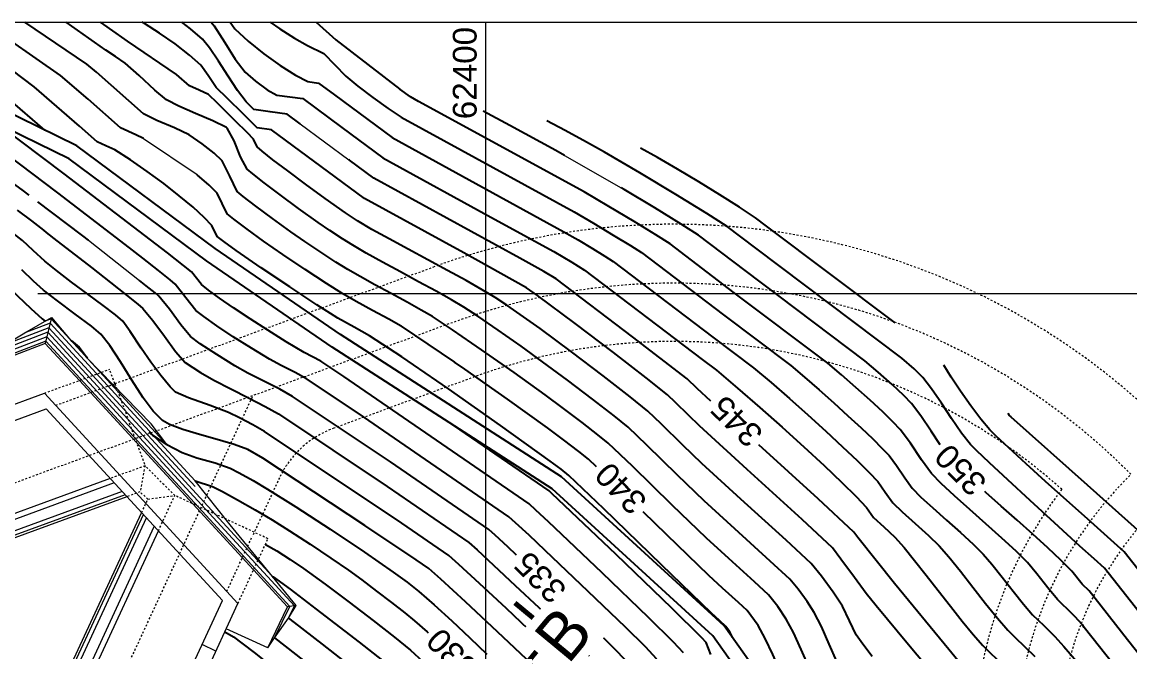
# Model space of a CAD drawing. Extents: x 62344 to 62624, y 108620 to 109406.
# Drawn here: x 62375.6 to 62433.9, y 108878.7 to 108911.8 of the extents above; entities that cross this region are included whole.
import ezdxf
from ezdxf.enums import TextEntityAlignment as Align

# ---------------------------------------------------------------- set-up
doc = ezdxf.new("R2018")
doc.units = 0
doc.header["$LTSCALE"] = 0.039369
doc.header["$MEASUREMENT"] = 0
for name, pattern in [('NASCOSTA', [9.525, 6.35, -3.175]), ('TRATTEGGIATA', [0.75, 0.5, -0.25]), ('TRATTOPUNTO2', [0.5, 0.25, -0.125, 0, -0.125])]:
    doc.linetypes.add(name, pattern=pattern)
for name, color, linetype in [('coordinate', 2, 'Continuous'), ('curve livello 1m', 2, 'Continuous'), ('curve livello 5m', 7, 'Continuous'), ('curve livello di scavo 1 m', 2, 'Continuous'), ('LIN010CO', 50, 'Continuous'), ('LIN010TR', 2, 'NASCOSTA'), ('LIN018CO', 6, 'Continuous'), ('LIN025CO', 7, 'Continuous'), ('sezioni', 7, 'Continuous'), ('Strade', 7, 'Continuous'), ('TEXT018', 143, 'Continuous'), ('TEXT050', 3, 'Continuous')]:
    doc.layers.add(name, color=color, linetype=linetype)
doc.layers.add('LIN070CO', color=4, linetype='Continuous', lineweight=70)
doc.styles.add('ARIAL', font='arial.ttf')

# ---------------------------------------------------------------- blocks, each defined once
blk = doc.blocks.new('*U37')
at = {"layer": 'LIN070CO'}
for p, q in [((3.379, 0.59), (3.392, 0.09)), ((-3.827, -0.102), (-3.841, 0.398)), ((3.392, 0.09), (1.893, 0.05)), ((-2.328, -0.062), (-3.827, -0.102))]:
    blk.add_line(p, q, dxfattribs=at)
at = {"layer": 'TEXT018', "lineweight": 30}
blk.add_attdef('RIF2', text='', height=0.18, rotation=1.5258, dxfattribs=at).set_placement((3.246, -0.064), align=Align.TOP_RIGHT)
blk.add_attdef('RIF1', text='', height=0.18, rotation=1.5258, dxfattribs=at).set_placement((-3.674, -0.248), align=Align.TOP_LEFT)
at = {"layer": 'TEXT050', "lineweight": 30}
blk.add_attdef('SEZ2', text='', height=0.4, rotation=1.5258, dxfattribs=at).set_placement((3.238, 0.236), align=Align.BOTTOM_RIGHT)
blk.add_attdef('SEZ1', text='', height=0.4, rotation=1.5258, dxfattribs=at).set_placement((-3.682, 0.052), align=Align.BOTTOM_LEFT)

msp = doc.modelspace()

# ---------------------------------------------------------------- linework, layer by layer
at = {"layer": 'coordinate', "linetype": 'Continuous', "lineweight": 0}
for p, q in [((62399.99999, 108911.77057), (62399.99999, 108767.81839)), ((62376.47683, 108897.50002), (62480.2144, 108897.50002))]:
    msp.add_line(p, q, dxfattribs=at)
at = {"layer": 'curve livello 1m', "flags": 128}
for points in [[(62376.27841, 108908.37722), (62371.78234, 108911.77057)], [(62379.05363, 108909.56916), (62375.78128, 108911.77057)], [(62380.04373, 108910.30044), (62377.96633, 108911.77057)], [(62380.59473, 108911.18771), (62379.76015, 108911.77057)], [(62423.67255, 108877.30888), (62422.21456, 108879.04785), (62420.51334, 108881.09886), (62419.99385, 108881.73906), (62419.37627, 108882.57634), (62418.67002, 108883.55424), (62418.2256, 108884.14388), (62416.6311, 108885.63022), (62413.73578, 108888.26032), (62411.24241, 108890.5498), (62410.65342, 108891.11835), (62409.9745, 108891.78095), (62409.55975, 108892.17658), (62408.44489, 108893.08071), (62406.72244, 108894.41641), (62404.71235, 108895.9387), (62402.73453, 108897.40262), (62402.15577, 108897.80447), (62398.85563, 108899.63891), (62393.63613, 108902.50108), (62393.23284, 108902.79969), (62388.75579, 108906.11487), (62387.98795, 108906.22049), (62387.68951, 108906.52173), (62387.26438, 108906.95396), (62386.44431, 108907.75082), (62385.84292, 108908.33883), (62385.41716, 108908.95845), (62385.03063, 108909.50818), (62384.44075, 108910.03871), (62383.69157, 108910.62272), (62382.87103, 108911.1985), (62382.06703, 108911.70438), (62381.94333, 108911.77057)], [(62385.58477, 108911.77057), (62385.73627, 108911.57623), (62386.29014, 108910.69967), (62386.84592, 108909.81907), (62387.37347, 108909.13753), (62387.37347, 108909.13753), (62387.90618, 108908.66533), (62388.51738, 108908.22104), (62389.0237, 108907.93794), (62389.0237, 108907.93794), (62389.71065, 108907.84375), (62390.39513, 108907.74929), (62390.39513, 108907.74929), (62392.4469, 108906.22999), (62394.59979, 108904.63589), (62400.46378, 108901.42032), (62403.58409, 108899.71512), (62404.52258, 108899.16005), (62405.20015, 108898.73713), (62405.20015, 108898.73713), (62411.37405, 108894.04469), (62412.136, 108893.47086), (62413.24372, 108892.53547), (62414.40849, 108891.52543), (62415.58417, 108890.48297), (62416.72462, 108889.45034), (62417.7837, 108888.46977), (62418.71525, 108887.58349), (62419.47314, 108886.83374), (62420.01123, 108886.26275), (62420.01123, 108886.26275), (62420.37943, 108885.74372), (62420.92173, 108885.23783), (62421.50619, 108884.69801), (62421.50619, 108884.69801), (62421.98635, 108884.15344), (62422.54224, 108883.47635), (62423.14991, 108882.70909), (62423.78541, 108881.89403), (62424.42481, 108881.07353), (62425.04416, 108880.28996), (62425.61952, 108879.58566), (62426.12694, 108879.003), (62426.12694, 108879.003), (62426.29556, 108878.84001), (62427.80789, 108877.36442)], [(62386.572, 108911.77057), (62386.82658, 108911.42584), (62386.82658, 108911.42584), (62387.52223, 108910.77829), (62388.34464, 108910.10952), (62389.20196, 108909.48632), (62390.00234, 108908.97543), (62390.65392, 108908.64365), (62390.65392, 108908.64365), (62391.2148, 108908.5665), (62392.05393, 108907.94515), (62395.08162, 108905.70329), (62399.1335, 108903.48141), (62404.11668, 108900.75818), (62404.85767, 108900.32518), (62405.61547, 108899.87173), (62406.26909, 108899.47103), (62406.69755, 108899.19631), (62406.69755, 108899.19631), (62411.93856, 108895.21291), (62414.08337, 108893.59765), (62415.00056, 108892.82314), (62415.965, 108891.98683), (62416.93846, 108891.12367), (62417.88276, 108890.26865), (62418.75967, 108889.45674), (62419.531, 108888.7229), (62420.15853, 108888.1021), (62420.60407, 108887.62932), (62420.60407, 108887.62932), (62421.00019, 108887.07132), (62421.39842, 108886.50958), (62421.39842, 108886.50958), (62421.8868, 108886.02755), (62422.56838, 108885.41818), (62423.2727, 108884.79051), (62423.82929, 108884.25359), (62423.82929, 108884.25359), (62424.34262, 108883.66272), (62424.94988, 108882.9077), (62425.6068, 108882.06682), (62426.26912, 108881.2184), (62426.89258, 108880.44074), (62427.43292, 108879.81216), (62427.43292, 108879.81216), (62427.81049, 108879.44721), (62428.8616, 108878.42163)], [(62388.67509, 108911.77057), (62389.17814, 108911.41932), (62389.9586, 108910.92244), (62390.64026, 108910.54434)], [(62391.09759, 108911.77057), (62392.12301, 108910.84793), (62395.49001, 108908.24926)], [(62420.31818, 108878.43625), (62419.81307, 108879.08174), (62419.46951, 108879.56535), (62419.11749, 108880.30121), (62418.74953, 108881.08099), (62418.26488, 108881.81554), (62417.65566, 108882.64408), (62417.10464, 108883.31805), (62415.79436, 108884.53945), (62413.41514, 108886.70073), (62411.36622, 108888.58209), (62410.37075, 108889.54302), (62409.22329, 108890.6629), (62408.52231, 108891.33156), (62407.59828, 108892.08093), (62406.17067, 108893.18799), (62404.50465, 108894.44971), (62402.86539, 108895.66305), (62401.98847, 108896.29042), (62401.11458, 108896.89719), (62400.50588, 108897.30133), (62399.82219, 108897.70744), (62398.97005, 108898.18586), (62398.00225, 108898.7142), (62396.97153, 108899.27006), (62395.93067, 108899.83105), (62394.93242, 108900.37477), (62394.02954, 108900.87884), (62393.27481, 108901.32085), (62392.63919, 108901.74281), (62391.57381, 108902.50268), (62390.5394, 108903.25477), (62389.60037, 108903.95078), (62388.82118, 108904.54243), (62388.26624, 108904.98142), (62387.99999, 108905.21949), (62387.80719, 108905.6148), (62387.4886, 108905.94462), (62386.84278, 108906.59242), (62385.91141, 108907.50944), (62385.43912, 108907.95995), (62384.94552, 108908.18962), (62384.43665, 108908.4238), (62383.7639, 108909.02002), (62381.17927, 108910.77752), (62380.59473, 108911.18771)], [(62418.46026, 108878.16983), (62418.05881, 108879.07251), (62417.64884, 108879.99867), (62417.27175, 108880.74043), (62416.89223, 108881.31564), (62416.41517, 108881.96445), (62415.98367, 108882.49222), (62414.95762, 108883.44868), (62413.0945, 108885.14113), (62411.49003, 108886.61439), (62410.08809, 108887.96769), (62408.47209, 108889.54486), (62407.48487, 108890.48655), (62406.75168, 108891.08116), (62405.61891, 108891.95958), (62404.29696, 108892.96072), (62402.99625, 108893.92347), (62401.85966, 108894.74003), (62400.66137, 108895.58117), (62399.59546, 108896.31214), (62398.85598, 108896.79819), (62398.2129, 108897.17818), (62397.40011, 108897.63107), (62396.48121, 108898.12985), (62395.5198, 108898.64755), (62394.57949, 108899.15716), (62393.72388, 108899.63168), (62393.01657, 108900.04413), (62392.48678, 108900.38141), (62391.8146, 108900.82763), (62391.20168, 108901.24894), (62390.17592, 108901.98199), (62389.20089, 108902.69486), (62388.36603, 108903.32052), (62387.7608, 108903.79192), (62387.47463, 108904.04204), (62387.1179, 108904.70031), (62386.78409, 108905.52681), (62386.42548, 108906.19327), (62386.37822, 108906.23006), (62385.66147, 108906.59063), (62384.76385, 108906.97195), (62383.88549, 108907.3469), (62383.2265, 108907.68837), (62382.62549, 108908.19638), (62381.79043, 108908.96948), (62381.05543, 108909.6125), (62380.55785, 108909.96863), (62380.04373, 108910.30044)], [(62390.64026, 108910.54434), (62391.50176, 108910.12333), (62392.65518, 108908.92413)], [(62417.00013, 108877.8438), (62416.57882, 108878.80569), (62416.1705, 108879.68917), (62415.79398, 108880.39987), (62415.34948, 108881.05242), (62414.86271, 108881.6664), (62414.12088, 108882.3579), (62412.77386, 108883.58153), (62411.61385, 108884.64669), (62409.80542, 108886.39236), (62407.72088, 108888.42681), (62406.44742, 108889.64154), (62405.90507, 108890.08138), (62405.06714, 108890.73117), (62404.08927, 108891.47173), (62403.1271, 108892.1839), (62401.50167, 108893.35166), (62399.78799, 108894.55458), (62398.26361, 108895.59994), (62397.20609, 108896.29505), (62396.62075, 108896.63867), (62395.87046, 108897.0532), (62395.03215, 108897.50599), (62394.18274, 108897.96439), (62393.39916, 108898.39575), (62392.75833, 108898.76741), (62392.13783, 108899.15926), (62391.3384, 108899.68326), (62390.50039, 108900.24626), (62389.76417, 108900.75507), (62388.79912, 108901.44673), (62387.92032, 108902.09479), (62387.25972, 108902.60037), (62386.94927, 108902.8646), (62386.55388, 108903.67349), (62386.15688, 108904.48934), (62385.74323, 108904.88259), (62385.10091, 108905.38267), (62384.42263, 108905.83956), (62383.65477, 108906.21114), (62382.73196, 108906.59864), (62382.01635, 108906.95295), (62379.55629, 108909.1332), (62379.05363, 108909.56916)], [(62392.65518, 108908.92413), (62393.29349, 108908.40843), (62394.08186, 108907.81034), (62394.88396, 108907.23078), (62395.56346, 108906.7707), (62395.56346, 108906.7707), (62397.80321, 108905.54251), (62404.64928, 108901.80124), (62405.66727, 108901.20637), (62406.70836, 108900.5834), (62407.60632, 108900.03292), (62408.19496, 108899.65549), (62408.19496, 108899.65549), (62412.50308, 108896.38114), (62416.03074, 108893.72443), (62416.75741, 108893.11081), (62417.5215, 108892.44823), (62418.29275, 108891.76437), (62419.04089, 108891.08697), (62419.73564, 108890.44371), (62420.34675, 108889.86231), (62420.84392, 108889.37047), (62421.19691, 108888.9959), (62421.19691, 108888.9959), (62421.58908, 108888.46468), (62422.02235, 108887.81177), (62422.41742, 108887.27544), (62422.41742, 108887.27544), (62422.87175, 108886.8117), (62423.49682, 108886.23618), (62424.21503, 108885.59853), (62424.94876, 108884.94838), (62425.62041, 108884.33538), (62426.15238, 108883.80917), (62426.15238, 108883.80917), (62426.60363, 108883.28431), (62427.1428, 108882.60598), (62427.715, 108881.87128), (62428.26533, 108881.17736), (62428.7389, 108880.62132), (62428.7389, 108880.62132), (62429.32542, 108880.05441), (62429.91531, 108879.47884), (62430.38454, 108878.95546), (62431.04553, 108878.19091)], [(62412.97832, 108879.42546), (62412.83842, 108879.71874), (62412.62077, 108880.01475), (62412.2961, 108880.31389), (62411.86147, 108880.71128), (62409.24009, 108883.2417), (62406.21846, 108886.19072), (62404.37254, 108887.95151), (62403.9636, 108888.27434), (62403.38882, 108888.70475), (62400.78568, 108890.57492), (62398.04122, 108892.50139), (62395.59993, 108894.17555), (62393.9063, 108895.28877), (62393.09277, 108895.74193), (62392.24186, 108896.21398), (62391.13257, 108896.91448), (62389.70341, 108897.85125), (62388.2053, 108898.85772), (62386.88914, 108899.76734), (62386.24027, 108900.2388), (62385.89855, 108900.50971), (62385.6197, 108901.08147), (62385.21639, 108901.51102), (62384.62981, 108902.04474), (62383.90462, 108902.64785), (62383.08552, 108903.28558), (62382.21717, 108903.92312), (62381.34426, 108904.5257), (62380.51146, 108905.05854), (62380.04258, 108905.27402), (62379.59606, 108905.4821), (62378.6602, 108906.31151), (62376.27841, 108908.37722)], [(62434.93013, 108875.55202), (62431.45846, 108879.95973), (62431.35832, 108880.08577), (62430.96903, 108880.53605), (62430.84035, 108880.6616), (62430.04488, 108881.43047), (62429.53804, 108882.0429), (62428.9635, 108882.7786), (62428.47548, 108883.36474), (62427.87427, 108883.96453), (62427.12362, 108884.65738), (62426.28947, 108885.40111), (62425.43773, 108886.15354), (62424.63435, 108886.8725), (62423.94527, 108887.51581), (62423.43641, 108888.0413), (62422.90341, 108888.7649), (62422.31885, 108889.64577), (62421.78975, 108890.36247), (62421.41776, 108890.75119), (62420.86987, 108891.28161), (62420.19902, 108891.90528), (62419.45815, 108892.57374), (62418.70021, 108893.23854), (62417.97812, 108893.85122), (62413.06759, 108897.54936), (62409.69237, 108900.11467), (62408.94355, 108900.5948), (62407.80125, 108901.29508), (62406.47687, 108902.08757), (62405.18187, 108902.8443), (62396.47293, 108907.60361), (62396.04529, 108907.8381), (62395.49001, 108908.24926)], [(62376.83671, 108906.09358), (62374.8908, 108907.78126)], [(62434.34526, 108880.76883), (62432.5267, 108883.07379), (62431.97738, 108883.56588), (62431.23151, 108884.23007), (62429.89833, 108885.44763), (62428.608, 108886.63331), (62427.44048, 108887.7129), (62426.47574, 108888.61218), (62425.79372, 108889.25696), (62425.4744, 108889.57302), (62425.00755, 108890.17594), (62424.48916, 108890.93503), (62423.95428, 108891.74492), (62423.43802, 108892.50025), (62422.97543, 108893.09562), (62422.51529, 108893.5419), (62421.87286, 108894.1048), (62414.19661, 108899.88581), (62412.68718, 108901.03304), (62411.61802, 108901.71857), (62409.98702, 108902.71843), (62408.09607, 108903.84995), (62406.24705, 108904.93043), (62405.29967, 108905.4626), (62404.17795, 108906.07561), (62403.21841, 108906.58554)], [(62410.39134, 108878.61939), (62409.87943, 108879.17809), (62408.55961, 108880.47638), (62406.12366, 108882.81906), (62403.30235, 108885.5033), (62402.64095, 108886.12404), (62402.28067, 108886.45399), (62392.54546, 108893.13975), (62391.33735, 108893.94593), (62390.46992, 108894.40408), (62389.52677, 108894.97436), (62388.56191, 108895.57705), (62387.62261, 108896.18086), (62386.75613, 108896.7545), (62386.00973, 108897.26668), (62385.43068, 108897.68611), (62385.06624, 108897.98151), (62384.54616, 108898.6459), (62384.12673, 108898.98373), (62383.29063, 108899.63983), (62377.85529, 108903.80169), (62374.42932, 108906.38207)], [(62408.99979, 108878.29144), (62408.39917, 108878.93858), (62407.34232, 108879.9782), (62405.39171, 108881.85412), (62403.13252, 108884.00355), (62402.28372, 108884.80214), (62401.57855, 108885.45831), (62401.22857, 108885.77522), (62393.30726, 108891.21526), (62390.59647, 108893.02417), (62389.99059, 108893.35127), (62389.26206, 108893.72226), (62388.65013, 108894.05219), (62387.69816, 108894.63177), (62386.74226, 108895.23929), (62385.87532, 108895.81323), (62385.19022, 108896.29212), (62384.77985, 108896.61445), (62384.24861, 108897.28818), (62383.69075, 108898.00575), (62383.42228, 108898.22738), (62382.81242, 108898.7132), (62381.98443, 108899.36563), (62381.06155, 108900.08713), (62377.52535, 108902.79481), (62374.18564, 108905.31022)], [(62421.5267, 108895.95885), (62414.76113, 108901.05403), (62414.18459, 108901.49222), (62413.33776, 108902.05017), (62412.31507, 108902.69636), (62411.20043, 108903.38), (62410.07773, 108904.05033), (62409.03087, 108904.65658), (62408.14376, 108905.14796)], [(62375.37945, 108901.89361), (62376.13656, 108901.331), (62376.75973, 108900.84379), (62376.75973, 108900.84379), (62376.90163, 108900.71162), (62377.47623, 108900.27032), (62378.23032, 108899.69379), (62378.23032, 108899.69379), (62379.28908, 108898.86656), (62380.28342, 108898.08488), (62381.12333, 108897.41997), (62381.71883, 108896.94308), (62381.97994, 108896.72545), (62381.97994, 108896.72545), (62382.51854, 108896.08268), (62383.12072, 108895.25806), (62383.70928, 108894.45585), (62384.20707, 108893.88033), (62384.20707, 108893.88033), (62385.01055, 108893.34839), (62385.727, 108892.9514), (62386.60462, 108892.49743), (62387.53442, 108892.02519), (62388.40745, 108891.57337), (62389.11471, 108891.18066), (62389.11471, 108891.18066), (62394.83084, 108887.36628), (62399.12435, 108884.41767), (62399.55003, 108884.03582), (62400.41799, 108883.23292), (62401.55626, 108882.16899), (62402.79287, 108881.00403), (62402.79287, 108881.00403), (62403.92781, 108879.92423), (62404.90773, 108878.98184), (62405.43866, 108878.45957)], [(62371.31277, 108900.70944), (62372.0095, 108900.25461), (62372.8089, 108899.69076), (62373.47116, 108899.18706), (62373.47116, 108899.18706), (62373.99911, 108898.72093), (62374.67165, 108898.08462), (62375.40288, 108897.38081), (62376.10691, 108896.71221), (62376.69781, 108896.1815), (62376.69781, 108896.1815), (62376.85521, 108896.06004)], [(62403.9584, 108878.22006), (62403.4622, 108878.70389), (62402.62305, 108879.50428), (62401.08903, 108880.9494), (62399.677, 108882.26921), (62398.6003, 108883.26521), (62398.07224, 108883.73889), (62395.59263, 108885.44179), (62388.37384, 108890.2589), (62387.76373, 108890.6035), (62387.06716, 108890.97142), (62386.4931, 108891.25227), (62385.5193, 108891.62727), (62384.37969, 108892.03292), (62383.70315, 108892.31501), (62383.4225, 108892.61187), (62382.9398, 108893.19692), (62382.39987, 108893.89464), (62381.89204, 108894.63997), (62381.32008, 108895.51715), (62380.93627, 108896.05885), (62380.55853, 108896.38477), (62379.90982, 108896.88148), (62379.10157, 108897.48026), (62378.24518, 108898.11236), (62377.45208, 108898.70905), (62376.83369, 108899.20158), (62376.23078, 108899.76486), (62375.66354, 108900.29155), (62375.03047, 108900.78346)], [(62402.45323, 108878.00452), (62400.62179, 108879.72982), (62398.93602, 108881.3055), (62397.65057, 108882.4946), (62397.02014, 108883.06012), (62396.35442, 108883.5173), (62393.65229, 108885.32044), (62388.30172, 108888.85884), (62387.50568, 108889.3046), (62386.78599, 108889.56774), (62385.89877, 108889.8349), (62384.95997, 108890.1025), (62384.08554, 108890.36693), (62383.39143, 108890.6246), (62383.02471, 108890.84018), (62382.5332, 108891.31618), (62382.00714, 108892.03349), (62381.41539, 108892.95083), (62380.81202, 108893.91563), (62380.2511, 108894.77534), (62379.78671, 108895.37737), (62379.28953, 108895.78768), (62378.43572, 108896.42404), (62377.50216, 108897.1156), (62376.76575, 108897.69154), (62376.24817, 108898.16093), (62375.63304, 108898.74979)], [(62378.21769, 108895.03206), (62378.63716, 108894.69589), (62378.63716, 108894.69589), (62379.02085, 108894.18312), (62379.06307, 108894.11683)], [(62378.23005, 108895.02216), (62378.63716, 108894.69589), (62378.63716, 108894.69589), (62379.02085, 108894.18312), (62379.06307, 108894.11683)], [(62434.72637, 108882.444), (62433.54793, 108883.93764), (62431.79661, 108885.50652), (62429.41865, 108887.62406), (62428.40817, 108888.54833), (62427.49238, 108889.39373), (62426.80842, 108890.033), (62426.49339, 108890.33888), (62426.02685, 108890.90731), (62425.49454, 108891.61306), (62424.95434, 108892.37454), (62424.46414, 108893.11015), (62424.0818, 108893.73832)], [(62427.43538, 108891.21329), (62427.51239, 108891.10474), (62427.6058, 108891.01805), (62431.61584, 108887.44717), (62434.56915, 108884.8015)], [(62382.29985, 108890.22756), (62382.49281, 108890.06227), (62382.49281, 108890.06227), (62383.24273, 108889.5761), (62384.05407, 108889.14448), (62384.05407, 108889.14448), (62384.82939, 108888.87865), (62385.78023, 108888.6054), (62386.57734, 108888.33492), (62386.57734, 108888.33492), (62387.0554, 108888.09049), (62387.78446, 108887.68224), (62388.54579, 108887.23265), (62388.54579, 108887.23265), (62390.02539, 108886.30145), (62391.82421, 108885.12764), (62393.63301, 108883.91569), (62395.14257, 108882.87011), (62395.14257, 108882.87011), (62395.87288, 108882.3283), (62396.49235, 108881.83869), (62396.49235, 108881.83869), (62397.28985, 108881.14236), (62398.21783, 108880.29896), (62399.17387, 108879.40434), (62400.05552, 108878.55434)], [(62411.84297, 108878.52805), (62411.5885, 108879.15732), (62411.35968, 108879.41759), (62409.7769, 108880.97457), (62406.8556, 108883.784), (62403.47217, 108887.00306), (62403.33278, 108887.13277), (62398.3373, 108890.56346)], [(62388.42577, 108884.32081), (62389.03394, 108883.98025), (62389.72786, 108883.5347), (62390.43024, 108883.05686), (62390.43024, 108883.05686), (62391.56593, 108882.23228), (62392.82998, 108881.288), (62394.08763, 108880.32697), (62395.20415, 108879.45218), (62396.04477, 108878.76657), (62396.04477, 108878.76657), (62396.70173, 108878.17505)], [(62388.80677, 108882.64122), (62388.84323, 108882.61941), (62388.84323, 108882.61941), (62389.72258, 108881.97502), (62391.32754, 108880.75054), (62393.34738, 108879.18511), (62395.47143, 108877.51785)], [(62379.47736, 108880.71345), (62379.476, 108880.71449)], [(62389.64062, 108880.44695), (62389.94725, 108880.21301), (62391.4099, 108879.07942), (62392.948, 108877.8721)], [(62388.91442, 108879.4062), (62389.47242, 108878.97374), (62390.42458, 108878.22634)]]:
    msp.add_lwpolyline(points, dxfattribs=at)
msp.add_lwpolyline([(62382.49281, 108890.06227), (62382.49281, 108890.06227)], close=True, dxfattribs=at)
at = {"layer": 'curve livello 5m', "linetype": 'Continuous', "lineweight": 0}
for p, q in [((62390.24724, 108906.43464), (62392.81221, 108904.53532)), ((62382.01652, 108905.65609), (62384.83514, 108903.75703)), ((62404.15292, 108904.76453), (62407.12216, 108903.06478)), ((62379.12811, 108900.3036), (62381.81221, 108898.19305))]:
    msp.add_line(p, q, dxfattribs=at)
at = {"layer": 'curve livello 5m'}
for p, q in [((62395.5562, 108895.79191), (62398.36625, 108893.90402)), ((62394.99494, 108888.65491), (62392.16408, 108890.56196))]:
    msp.add_line(p, q, dxfattribs=at)
at = {"layer": 'curve livello 5m', "flags": 128}
for points in [[(62377.66602, 108908.97319), (62373.62926, 108911.77057)], [(62390.24724, 108906.43464), (62389.57546, 108906.93208), (62388.6772, 108907.04959), (62387.82696, 108907.17259), (62387.82696, 108907.17259), (62387.68598, 108907.31551), (62387.40901, 108907.58534), (62386.96971, 108908.17405), (62386.46808, 108908.93012), (62385.95745, 108909.721), (62385.49115, 108910.41412), (62385.12252, 108910.87692), (62384.49916, 108911.42558), (62384.03806, 108911.77057)], [(62382.01652, 108905.65609), (62381.61634, 108905.83999), (62380.80621, 108906.21752), (62379.10825, 108907.72236), (62377.66602, 108908.97319)], [(62404.15292, 108904.76453), (62403.68185, 108905.02915), (62401.2752, 108906.34435), (62399.86781, 108907.09228)], [(62376.0213, 108902.67225), (62375.64931, 108902.95243), (62374.11967, 108904.0448), (62372.57734, 108905.11919)], [(62411.8423, 108891.85298), (62411.1186, 108892.5175), (62410.59719, 108893.02159), (62407.71904, 108895.22538), (62403.70274, 108898.27794), (62403.0515, 108898.67206), (62401.79407, 108899.35922), (62394.11796, 108903.56848), (62392.83987, 108904.51484), (62392.81221, 108904.53532)], [(62395.5562, 108895.79191), (62395.5562, 108895.79191), (62394.9071, 108896.16574), (62394.06246, 108896.62396), (62393.20066, 108897.09085), (62392.5001, 108897.4907), (62392.5001, 108897.4907), (62391.6352, 108898.03687), (62390.5209, 108898.76725), (62389.35285, 108899.55199), (62388.32665, 108900.26121), (62388.32665, 108900.26121), (62387.46543, 108900.88133), (62386.76071, 108901.40946), (62386.42391, 108901.68715), (62386.42391, 108901.68715), (62386.15664, 108902.23393), (62385.88829, 108902.78541), (62385.88829, 108902.78541), (62385.47408, 108903.20901), (62384.84275, 108903.7511), (62384.83514, 108903.75703)], [(62423.8916, 108889.56334), (62423.41624, 108890.27299), (62422.87031, 108891.0876), (62422.38259, 108891.72905), (62421.97824, 108892.14112), (62421.35716, 108892.72359), (62420.63451, 108893.37103), (62419.92549, 108893.97801), (62419.92549, 108893.97801), (62413.6321, 108898.71758), (62411.18978, 108900.57386), (62410.28079, 108901.15668), (62408.89413, 108902.00676), (62407.28647, 108902.96876), (62407.12216, 108903.06478)], [(62379.12811, 108900.3036), (62378.83248, 108900.53443), (62378.83248, 108900.53443), (62377.19541, 108901.78793), (62376.47683, 108902.32915)], [(62392.16408, 108890.56196), (62389.85559, 108892.10241), (62389.18169, 108892.47218), (62388.34825, 108892.89888), (62387.51218, 108893.32682), (62386.83034, 108893.70029), (62386.83034, 108893.70029), (62385.86756, 108894.29521), (62385.00205, 108894.86821), (62384.49346, 108895.24739), (62384.49346, 108895.24739), (62383.98146, 108895.86371), (62383.38336, 108896.68994), (62382.83534, 108897.3656), (62382.83534, 108897.3656), (62382.62986, 108897.53852), (62382.16559, 108897.91222), (62381.81221, 108898.19305)], [(62405.83236, 108888.39363), (62405.40998, 108888.79653), (62404.89374, 108889.21068), (62404.09669, 108889.82098), (62403.25796, 108890.44432), (62401.14367, 108891.96329), (62398.9146, 108893.52798), (62398.36625, 108893.90402)], [(62436.4627, 108864.86959), (62436.36005, 108865.04758), (62436.04786, 108865.54472), (62435.42243, 108866.27768), (62434.2711, 108867.59795), (62433.2793, 108868.74536), (62431.92036, 108870.37059), (62430.87341, 108871.65073), (62430.69375, 108871.88751), (62429.97979, 108872.7297), (62429.03632, 108873.80611), (62428.03043, 108874.92829), (62427.12922, 108875.9078), (62426.52836, 108876.51305), (62424.9722, 108878.03514), (62424.33538, 108878.79468), (62421.48906, 108882.27528), (62419.55824, 108884.68184), (62419.34657, 108884.9697), (62417.46784, 108886.72099), (62414.35613, 108889.54767)], [(62401.62858, 108883.75769), (62401.15898, 108884.19663), (62400.49976, 108884.80643), (62400.17646, 108885.09644), (62394.99494, 108888.65491)], [(62384.73331, 108887.65903), (62385.64901, 108887.36524), (62386.16992, 108887.10486), (62386.96519, 108886.66998), (62387.88758, 108886.14302), (62388.78986, 108885.60645), (62388.78986, 108885.60645), (62389.68625, 108885.0423), (62390.77603, 108884.33117), (62391.87186, 108883.59693), (62392.78641, 108882.96348), (62392.78641, 108882.96348), (62393.49076, 108882.45208), (62394.27473, 108881.86643), (62395.05473, 108881.2704), (62395.7472, 108880.72785), (62396.26856, 108880.30263), (62396.26856, 108880.30263), (62396.93124, 108879.7205), (62396.97687, 108879.67855)], [(62435.93215, 108876.51328), (62433.72908, 108879.31035), (62431.71762, 108881.88513), (62431.35086, 108882.23963), (62430.79857, 108882.92032), (62430.22913, 108883.49556), (62429.53474, 108884.1488), (62428.75443, 108884.85506), (62427.92727, 108885.58937), (62427.0923, 108886.32673), (62426.28858, 108887.04217), (62426.22704, 108887.09827)], [(62418.00491, 108872.76038), (62417.49629, 108873.36485), (62417.15159, 108873.97142), (62416.77043, 108874.75109), (62416.36348, 108875.6502), (62415.94145, 108876.61509), (62415.51502, 108877.59211), (62415.09487, 108878.52759), (62414.6917, 108879.36788), (62414.3162, 108880.0593), (62413.74174, 108880.84057), (62413.28414, 108881.26713), (62412.45322, 108882.02194), (62411.73766, 108882.67898), (62409.52275, 108884.81703), (62408.27635, 108886.03348)], [(62410.25923, 108873.09158), (62409.89481, 108874.03181), (62409.47476, 108875.11048), (62409.12961, 108875.96307), (62408.90782, 108876.43679), (62408.64772, 108876.77577), (62408.16738, 108877.3365), (62407.56004, 108878.01295), (62406.91891, 108878.69907), (62406.12502, 108879.48002), (62404.65976, 108880.88917), (62404.1072, 108881.41489)], [(62386.29405, 108879.7246), (62386.75835, 108879.46018), (62387.18668, 108879.13796), (62387.90115, 108878.58059), (62387.90115, 108878.58059), (62389.73501, 108877.12254), (62391.51588, 108875.69215), (62392.30678, 108875.05007)]]:
    msp.add_lwpolyline(points, dxfattribs=at)
at = {"layer": 'curve livello di scavo 1 m', "linetype": 'Continuous', "lineweight": 0}
for p, q in [((62376.86151, 108894.88494), (62370.99451, 108892.63984)), ((62378.65122, 108892.93988), (62376.86151, 108894.88494)), ((62387.80783, 108882.98845), (62378.65122, 108892.93988)), ((62388.54904, 108878.8811), (62386.37129, 108879.89114))]:
    msp.add_line(p, q, dxfattribs=at)
at = {"layer": 'curve livello di scavo 1 m', "linetype": 'Continuous', "lineweight": 0, "flags": 128}
for points in [[(62383.23879, 108889.57865), (62377.16555, 108896.17907), (62376.85497, 108896.06022)], [(62388.80676, 108882.64125), (62376.99971, 108895.47318), (62373.75976, 108894.23336)], [(62384.73168, 108887.36543), (62377.05499, 108895.70848), (62374.76732, 108894.83307)], [(62384.73331, 108887.65903), (62377.11027, 108895.94377), (62375.78389, 108895.43621)], [(62388.91443, 108879.40621), (62389.71626, 108881.06204), (62376.88915, 108895.00259), (62371.64335, 108892.9952)], [(62389.64063, 108880.44696), (62389.95557, 108881.09734), (62376.94443, 108895.23788), (62372.75501, 108893.63474)], [(62388.54904, 108878.8811), (62389.59661, 108881.0444), (62387.80783, 108882.98845)]]:
    msp.add_lwpolyline(points, dxfattribs=at)
at = {"layer": 'LIN010CO', "linetype": 'Continuous', "lineweight": 0}
for p, q in [((62380.48207, 108887.55331), (62368.45592, 108883.14806)), ((62381.05872, 108886.9266), (62368.23289, 108882.22842)), ((62380.90196, 108887.09697), (62368.29352, 108882.47843)), ((62377.35578, 108875.84074), (62382.01526, 108885.88703)), ((62377.60996, 108875.8804), (62382.17203, 108885.71666)), ((62378.29077, 108875.98662), (62382.59192, 108885.26032))]:
    msp.add_line(p, q, dxfattribs=at)
at = {"layer": 'LIN010TR', "linetype": 'TRATTOPUNTO2', "lineweight": 0, "ltscale": 5}
msp.add_line((62378.95759, 108873.12813), (62387.78089, 108892.15201), dxfattribs=at)
at = {"layer": 'LIN010TR', "linetype": 'TRATTOPUNTO2', "lineweight": 0, "ltscale": 5, "flags": 128}
msp.add_lwpolyline([(62365.30759, 108883.9199), (62390.96972, 108893.3201), (62398.33136, 108896.01671, -0.2944002), (62433.91257, 108888.00415, -0.2944002)], format="xyb", dxfattribs=at)
at = {"layer": 'LIN010TR', "linetype": 'TRATTOPUNTO2', "lineweight": 0, "ltscale": 5}
msp.add_arc((62447.8704, 108873.67983), 20, 134.5003611, 182.2406299, dxfattribs=at)
at = {"layer": 'LIN018CO', "linetype": 'Continuous', "lineweight": 0}
msp.add_line((62377.18216, 108896.25084), (62378.23005, 108895.02216), dxfattribs=at)
at = {"layer": 'LIN018CO', "lineweight": 0}
msp.add_line((62390.04604, 108881.11068), (62389.59661, 108881.0444), dxfattribs=at)
msp.add_lwpolyline([(62480.2144, 108767.81839), (62343.81004, 108767.81839), (62343.81004, 108911.77057), (62480.2144, 108911.77057)], close=True, dxfattribs=at)
at = {"layer": 'LIN018CO', "linetype": 'Continuous', "lineweight": 0, "flags": 128}
for points in [[(62373.75976, 108894.23336), (62374.76732, 108894.83307), (62375.78389, 108895.43621), (62377.18216, 108896.25084), (62376.86139, 108894.88507)], [(62383.24273, 108889.5761), (62382.42148, 108890.65007), (62379.06307, 108894.11683)], [(62388.80676, 108882.64125), (62386.57902, 108885.35773), (62384.73331, 108887.65903)]]:
    msp.add_lwpolyline(points, dxfattribs=at)
at = {"layer": 'LIN018CO', "lineweight": 0, "flags": 128}
msp.add_lwpolyline([(62388.54904, 108878.8811), (62388.91443, 108879.40621), (62389.64063, 108880.44696), (62390.04604, 108881.11068), (62388.80676, 108882.64125)], dxfattribs=at)
at = {"layer": 'LIN025CO', "linetype": 'TRATTEGGIATA', "lineweight": 0, "ltscale": 2}
for p, q in [((62389.91034, 108896.21216), (62397.27199, 108898.90877)), ((62380.52047, 108892.77261), (62389.91033, 108896.21217)), ((62376.82179, 108892.26974), (62380.24531, 108893.5238)), ((62380.52047, 108892.77261), (62380.24531, 108893.5238)), ((62377.40811, 108891.63253), (62380.52047, 108892.77261)), ((62380.52047, 108892.77261), (62382.10267, 108888.45328)), ((62382.10267, 108888.45328), (62380.27126, 108887.78242)), ((62382.10267, 108888.45328), (62381.83762, 108887.07821)), ((62383.66711, 108886.8949), (62382.10267, 108888.45328)), ((62389.16681, 108887.81992), (62387.73463, 108884.73202)), ((62381.83762, 108887.07821), (62381.15073, 108886.8266)), ((62382.2553, 108886.70295), (62381.83762, 108887.07821)), ((62382.2553, 108886.70295), (62383.66711, 108886.8949)), ((62382.80273, 108885.03121), (62383.66711, 108886.8949)), ((62387.84012, 108884.95945), (62383.66711, 108886.8949)), ((62381.92325, 108885.98703), (62382.2553, 108886.70295)), ((62386.40176, 108881.85821), (62387.73463, 108884.73202)), ((62386.98808, 108881.22099), (62388.56586, 108884.62285)), ((62388.56586, 108884.62285), (62387.84012, 108884.95945))]:
    msp.add_line(p, q, dxfattribs=at)
at = {"layer": 'LIN025CO', "linetype": 'Continuous', "lineweight": 0}
for p, q in [((62363.36019, 108887.33868), (62376.82179, 108892.26974)), ((62376.82179, 108892.26974), (62386.98808, 108881.22099)), ((62363.9465, 108886.70147), (62376.89993, 108891.44639)), ((62386.17405, 108881.36725), (62376.89993, 108891.44639)), ((62380.27126, 108887.78242), (62368.53745, 108883.48425)), ((62381.15073, 108886.8266), (62368.19731, 108882.08168)), ((62377.2066, 108875.81746), (62381.92325, 108885.98703)), ((62378.63257, 108876.03995), (62382.80273, 108885.03121)), ((62381.4574, 108871.19768), (62386.17405, 108881.36725)), ((62382.04371, 108870.56047), (62386.98808, 108881.22099))]:
    msp.add_line(p, q, dxfattribs=at)
at = {"layer": 'LIN025CO', "linetype": 'TRATTEGGIATA', "lineweight": 0, "ltscale": 2, "flags": 128}
msp.add_lwpolyline([(62430.27613, 108887.21799, 0.28164473), (62398.87698, 108892.93118), (62392.02921, 108890.42801)], format="xyb", dxfattribs=at)
at = {"layer": 'LIN025CO', "linetype": 'TRATTEGGIATA', "lineweight": 0, "ltscale": 2}
for centre, radius, start, end in [((62409.90756, 108864.4142), 36.736, 47.9336739, 110.1180907), ((62393.70376, 108885.71537), 5.00131, 109.5618109, 155.1148818), ((62447.8704, 108873.67983), 22.2, 142.4229862, 182.2406299), ((62447.8704, 108873.67983), 17.8, 134.5003611, 182.2406299)]:
    msp.add_arc(centre, radius, start, end, dxfattribs=at)
at = {"layer": 'sezioni', "linetype": 'Continuous', "lineweight": 0}
msp.add_line((62385.82758, 108878.71883), (62385.10184, 108879.05543), dxfattribs=at)
at = {"layer": 'Strade', "linetype": 'Continuous', "flags": 128}
for points in [[(62480.2144, 108838.82383), (62474.72821, 108840.507), (62466.9627, 108842.37791), (62460.06951, 108844.0259), (62455.74676, 108846.46816), (62453.18872, 108847.80157), (62450.10713, 108849.3414), (62448.06403, 108851.41037), (62447.27031, 108854.58527), (62442.44987, 108860.09878), (62435.50874, 108865.62974), (62428.30024, 108869.60888), (62421.96649, 108871.53787), (62417.61949, 108872.87932), (62412.54027, 108880.0433), (62403.98924, 108887.87584), (62392.37636, 108895.35302), (62385.79299, 108899.88214), (62378.52755, 108905.26528), (62373.47494, 108907.74043)], [(62480.2144, 108837.98702), (62474.517, 108839.735), (62466.776, 108841.6), (62459.774, 108843.274), (62455.365, 108845.765), (62452.825, 108847.089), (62449.631, 108848.685), (62447.341, 108851.004), (62446.541, 108854.204), (62441.895, 108859.518), (62435.063, 108864.962), (62427.987, 108868.868), (62421.732, 108870.773), (62417.124, 108872.195), (62411.937, 108879.511), (62403.499, 108887.24), (62391.933, 108894.687), (62385.328, 108899.231), (62378.11, 108904.579), (62373.123, 108907.022)]]:
    msp.add_lwpolyline(points, dxfattribs=at)

# ---------------------------------------------------------------- block references
ref = msp.add_blockref('*U37', (62392.64004, 108866.59307, 323.7), dxfattribs=dict(xscale=5, yscale=5, zscale=5, rotation=48.82722717544915))
lines = msp.add_mtext('B', dxfattribs={"layer": 'TEXT050', "insert": (62380.32605, 108852.90828, 323.7), "char_height": 2.5, "attachment_point": 1, "rotation": 50.3530445, "bg_fill": 3, "box_fill_scale": 1.2, "bg_fill_color": 256, "bg_fill_transparency": 0})
ref.add_attrib('SEZ1', '', (62380.32605, 108852.90828, 323.7), dxfattribs={"flags": 8}).embed_mtext(lines)
lines = msp.add_mtext('B', dxfattribs={"layer": 'TEXT050', "insert": (62402.41034, 108879.55909, 323.7), "char_height": 2.5, "attachment_point": 1, "rotation": 50.3530445, "bg_fill": 3, "box_fill_scale": 1.2, "bg_fill_color": 256, "bg_fill_transparency": 0})
ref.add_attrib('SEZ2', '', (62402.41034, 108879.55909, 323.7), dxfattribs={"flags": 8}).embed_mtext(lines)

# ---------------------------------------------------------------- texts
at = {"layer": 'coordinate', "color": 1, "style": 'ARIAL'}
for s, rotation, p in [('62400', 90, (62399.52734, 108911.52171)), ('345', 135.5669663, (62412.5805, 108892.24974)), ('350', 134.3453426, (62424.37792, 108889.70905)), ('340', 133.9078485, (62406.53778, 108888.74548)), ('335', 134.8194002, (62402.28348, 108884.05693)), ('330', 134.3094003, (62397.67341, 108880.02909))]:
    msp.add_text(s, height=1.25, rotation=rotation, dxfattribs=at).set_placement(p, align=Align.RIGHT)

doc.saveas('drawing.dxf')
